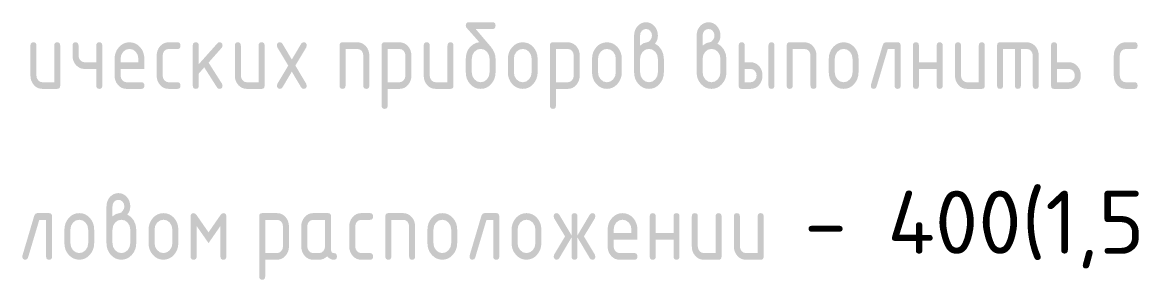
# Model space of a CAD drawing. Header units: millimetres. Extents: x 0 to 1189, y 0 to 841.
# Drawn here: x 1086.3 to 1136.9, y 249.9 to 261.6 of the extents above; entities that cross this region are included whole.
import ezdxf

# ---------------------------------------------------------------- set-up
doc = ezdxf.new("R2010")
doc.units = ezdxf.units.MM

msp = doc.modelspace()

# ---------------------------------------------------------------- hatches: boundary and pattern name
h = msp.add_hatch(color=7)
h.paths.add_polyline_path([(1107.718036, 259.935628), (1107.718036, 259.330394), (1107.705306, 259.180437), (1107.667462, 259.041488), (1107.605019, 258.913598), (1107.518496, 258.796817), (1107.416039, 258.700131), (1107.302006, 258.631453), (1107.177431, 258.590473), (1107.043348, 258.576883), (1106.907508, 258.590473), (1106.782623, 258.631453), (1106.668487, 258.700131), (1106.564893, 258.796817), (1106.478335, 258.913598), (1106.416892, 259.041488), (1106.380254, 259.180437), (1106.36811, 259.330394), (1106.36811, 259.940038), (1106.390029, 260.151016), (1106.455822, 260.333054), (1106.565539, 260.485741), (1106.719234, 260.608662), (1106.857244, 260.67343), (1106.986573, 260.693549), (1106.394568, 261.362173), (1106.374517, 261.397313), (1106.36811, 261.45147), (1106.376593, 261.518029), (1106.402078, 261.565572), (1106.444617, 261.594097), (1106.50426, 261.603606), (1107.586295, 261.603606), (1107.643389, 261.594097), (1107.684618, 261.565572), (1107.709621, 261.518029), (1107.718036, 261.45147), (1107.709621, 261.384592), (1107.684618, 261.336886), (1107.643389, 261.308301), (1107.586295, 261.298784), (1106.816799, 261.298784), (1107.495896, 260.49897), (1107.592462, 260.3663), (1107.66195, 260.228461), (1107.703945, 260.085042)])
h.paths.add_polyline_path([(1107.446838, 259.334804), (1107.446838, 259.940038), (1107.417968, 260.113602), (1107.32998, 260.261948), (1107.199273, 260.360822), (1107.043348, 260.393137), (1106.887423, 260.360822), (1106.756716, 260.261948), (1106.668522, 260.113602), (1106.639859, 259.940038), (1106.639859, 259.334804), (1106.668522, 259.157932), (1106.756716, 259.012894), (1106.887423, 258.911815), (1107.043348, 258.877295), (1107.199273, 258.911815), (1107.32998, 259.012894), (1107.417968, 259.159379)])
h = msp.add_hatch(color=7)
h.paths.add_polyline_path([(1114.27349, 260.545272), (1114.437064, 260.655998), (1114.586581, 260.693549), (1114.667885, 260.721041), (1114.740921, 260.799383), (1114.795147, 260.898877), (1114.812579, 260.998371), (1114.792735, 261.115918), (1114.733204, 261.214448), (1114.645767, 261.278733), (1114.541381, 261.298784), (1114.436512, 261.277079), (1114.349007, 261.214448), (1114.292852, 261.115918), (1114.27349, 260.998371)])
h.paths.add_polyline_path([(1114.944319, 260.634018), (1115.111613, 260.519985), (1115.242527, 260.355103), (1115.323969, 260.155425), (1115.351668, 259.940038), (1115.351668, 259.330394), (1115.338938, 259.179817), (1115.301094, 259.039834), (1115.238651, 258.911737), (1115.152128, 258.796817), (1115.04967, 258.700131), (1114.935638, 258.631453), (1114.811063, 258.590473), (1114.67698, 258.576883), (1114.54114, 258.590473), (1114.416255, 258.631453), (1114.302119, 258.700131), (1114.198525, 258.796817), (1114.111967, 258.913598), (1114.050524, 259.041488), (1114.013885, 259.180437), (1114.001741, 259.330394), (1114.001741, 260.998371), (1114.011663, 261.120534), (1114.041429, 261.233189), (1114.091038, 261.336335), (1114.160491, 261.429973), (1114.243182, 261.505472), (1114.33378, 261.559784), (1114.432955, 261.592599), (1114.541381, 261.603606), (1114.650091, 261.592538), (1114.750429, 261.559302), (1114.842293, 261.503844), (1114.925578, 261.426114), (1114.992801, 261.334707), (1115.041264, 261.232707), (1115.070608, 261.120474), (1115.08047, 260.998371), (1115.071986, 260.889584), (1115.046501, 260.792423), (1115.003963, 260.707149)])
h.paths.add_polyline_path([(1115.08047, 259.334804), (1115.08047, 259.940038), (1115.0516, 260.113602), (1114.963612, 260.261948), (1114.832905, 260.360822), (1114.67698, 260.393137), (1114.521055, 260.360822), (1114.390348, 260.261948), (1114.302154, 260.113602), (1114.27349, 259.940038), (1114.27349, 259.334804), (1114.302154, 259.157932), (1114.390348, 259.012894), (1114.521055, 258.911815), (1114.67698, 258.877295), (1114.832905, 258.911815), (1114.963612, 259.012894), (1115.0516, 259.159379)])
h = msp.add_hatch(color=7)
h.paths.add_polyline_path([(1117.109816, 260.545272), (1117.273389, 260.655998), (1117.422906, 260.693549), (1117.50421, 260.721041), (1117.577246, 260.799383), (1117.631472, 260.898877), (1117.648904, 260.998371), (1117.629061, 261.115918), (1117.569529, 261.214448), (1117.482093, 261.278733), (1117.377706, 261.298784), (1117.272838, 261.277079), (1117.185332, 261.214448), (1117.129177, 261.115918), (1117.109816, 260.998371)])
h.paths.add_polyline_path([(1117.780645, 260.634018), (1117.947939, 260.519985), (1118.078852, 260.355103), (1118.160294, 260.155425), (1118.187993, 259.940038), (1118.187993, 259.330394), (1118.175263, 259.179817), (1118.137419, 259.039834), (1118.074976, 258.911737), (1117.988453, 258.796817), (1117.885996, 258.700131), (1117.771963, 258.631453), (1117.647388, 258.590473), (1117.513305, 258.576883), (1117.377465, 258.590473), (1117.25258, 258.631453), (1117.138444, 258.700131), (1117.03485, 258.796817), (1116.948292, 258.913598), (1116.886849, 259.041488), (1116.850211, 259.180437), (1116.838067, 259.330394), (1116.838067, 260.998371), (1116.847988, 261.120534), (1116.877754, 261.233189), (1116.927363, 261.336335), (1116.996817, 261.429973), (1117.079507, 261.505472), (1117.170105, 261.559784), (1117.269281, 261.592599), (1117.377706, 261.603606), (1117.486416, 261.592538), (1117.586755, 261.559302), (1117.678618, 261.503844), (1117.761903, 261.426114), (1117.829126, 261.334707), (1117.87759, 261.232707), (1117.906933, 261.120474), (1117.916795, 260.998371), (1117.908311, 260.889584), (1117.882826, 260.792423), (1117.840288, 260.707149)])
h.paths.add_polyline_path([(1117.916795, 259.334804), (1117.916795, 259.940038), (1117.887925, 260.113602), (1117.799937, 260.261948), (1117.66923, 260.360822), (1117.513305, 260.393137), (1117.35738, 260.360822), (1117.226673, 260.261948), (1117.138479, 260.113602), (1117.109816, 259.940038), (1117.109816, 259.334804), (1117.138479, 259.157932), (1117.226673, 259.012894), (1117.35738, 258.911815), (1117.513305, 258.877295), (1117.66923, 258.911815), (1117.799937, 259.012894), (1117.887925, 259.159379)])
h = msp.add_hatch(color=7)
h.dxf.hatch_style = 2
h.paths.add_polyline_path([(1087.973057, 260.545272), (1087.973057, 258.725159), (1087.964573, 258.658971), (1087.939088, 258.61278), (1087.89655, 258.585711), (1087.836906, 258.576883), (1087.16277, 258.576883), (1087.053802, 258.587347), (1086.953722, 258.619257), (1086.862943, 258.673388), (1086.78188, 258.750515), (1086.712427, 258.843533), (1086.662818, 258.945646), (1086.633052, 259.058093), (1086.62313, 259.182117), (1086.62313, 260.545272), (1086.631614, 260.609601), (1086.657099, 260.655998), (1086.699637, 260.684101), (1086.759281, 260.693549), (1086.818605, 260.684101), (1086.86098, 260.655998), (1086.886405, 260.609601), (1086.894879, 260.545272), (1086.894879, 259.182117), (1086.914723, 259.0665), (1086.974254, 258.966592), (1087.061278, 258.899619), (1087.16277, 258.877295), (1087.701859, 258.877295), (1087.701859, 260.545272), (1087.710325, 260.609601), (1087.735689, 260.655998), (1087.777901, 260.684101), (1087.836906, 260.693549), (1087.89655, 260.684101), (1087.939088, 260.655998), (1087.964573, 260.609601)])
h = msp.add_hatch(color=7)
h.dxf.hatch_style = 2
h.paths.add_polyline_path([(1089.881465, 260.545272), (1089.881465, 258.725159), (1089.872981, 258.658971), (1089.847496, 258.61278), (1089.804958, 258.585711), (1089.745314, 258.576883), (1089.686308, 258.585711), (1089.644097, 258.61278), (1089.618733, 258.658971), (1089.610267, 258.725159), (1089.610267, 259.48308), (1089.071178, 259.48308), (1088.96438, 259.494079), (1088.865024, 259.526833), (1088.773522, 259.580981), (1088.690288, 259.656162), (1088.620835, 259.749128), (1088.571226, 259.850465), (1088.54146, 259.960485), (1088.531538, 260.079495), (1088.531538, 260.545272), (1088.540022, 260.609601), (1088.565507, 260.655998), (1088.608045, 260.684101), (1088.667688, 260.693549), (1088.727013, 260.684101), (1088.769388, 260.655998), (1088.794812, 260.609601), (1088.803287, 260.545272), (1088.803287, 260.092173), (1088.823131, 259.974902), (1088.882662, 259.876648), (1088.969686, 259.809676), (1089.071178, 259.787351), (1089.610267, 259.787351), (1089.610267, 260.545272), (1089.618733, 260.609601), (1089.644097, 260.655998), (1089.686308, 260.684101), (1089.745314, 260.693549), (1089.804958, 260.684101), (1089.847496, 260.655998), (1089.872981, 260.609601)])
h = msp.add_hatch(color=7)
h.paths.add_polyline_path([(1091.115185, 260.393137), (1090.95926, 260.360822), (1090.828553, 260.261948), (1090.740359, 260.115049), (1090.711695, 259.940038), (1090.711695, 259.787351), (1091.518675, 259.787351), (1091.518675, 259.940038), (1091.489805, 260.115049), (1091.401817, 260.261948), (1091.27111, 260.360822)])
h.paths.add_polyline_path([(1090.711695, 259.48308), (1090.711695, 259.182117), (1090.731539, 259.0665), (1090.79107, 258.966592), (1090.878093, 258.899619), (1090.979586, 258.877295), (1091.653722, 258.877295), (1091.713365, 258.867786), (1091.755904, 258.839261), (1091.781389, 258.791719), (1091.789872, 258.725159), (1091.781389, 258.658971), (1091.755904, 258.61278), (1091.713365, 258.585711), (1091.653722, 258.576883), (1090.979586, 258.576883), (1090.870618, 258.587347), (1090.770538, 258.619257), (1090.679759, 258.673388), (1090.598696, 258.750515), (1090.529243, 258.843533), (1090.479634, 258.945646), (1090.449868, 259.058093), (1090.439946, 259.182117), (1090.439946, 259.935628), (1090.45209, 260.088134), (1090.488729, 260.228392), (1090.550172, 260.356765), (1090.63673, 260.473614), (1090.740324, 260.570301), (1090.85446, 260.638979), (1090.979345, 260.679958), (1091.115185, 260.693549), (1091.250948, 260.680019), (1091.375703, 260.639461), (1091.489813, 260.571929), (1091.59364, 260.477473), (1091.680112, 260.360942), (1091.741365, 260.232733), (1091.777815, 260.092535), (1091.789872, 259.940038), (1091.789872, 259.48308)])
h = msp.add_hatch(color=7)
h.dxf.hatch_style = 2
h.paths.add_polyline_path([(1092.620103, 260.088315), (1092.620103, 259.182117), (1092.639947, 259.0665), (1092.699478, 258.966592), (1092.786501, 258.899619), (1092.887994, 258.877295), (1093.290932, 258.877295), (1093.350575, 258.867786), (1093.393114, 258.839261), (1093.418599, 258.791719), (1093.427082, 258.725159), (1093.418599, 258.658971), (1093.393114, 258.61278), (1093.350575, 258.585711), (1093.290932, 258.576883), (1092.887994, 258.576883), (1092.779026, 258.587347), (1092.678946, 258.619257), (1092.588167, 258.673388), (1092.507104, 258.750515), (1092.437651, 258.843533), (1092.388042, 258.945646), (1092.358276, 259.058093), (1092.348354, 259.182117), (1092.348354, 260.088315), (1092.358276, 260.210478), (1092.388042, 260.323133), (1092.437651, 260.426279), (1092.507104, 260.519916), (1092.588167, 260.595183), (1092.678946, 260.649521), (1092.779026, 260.682465), (1092.887994, 260.693549), (1093.290932, 260.693549), (1093.350575, 260.684041), (1093.393114, 260.655515), (1093.418599, 260.607973), (1093.427082, 260.541414), (1093.418599, 260.474536), (1093.393114, 260.42683), (1093.350575, 260.398244), (1093.290932, 260.388727), (1092.887994, 260.388727), (1092.783125, 260.366954), (1092.69562, 260.30384), (1092.639465, 260.205586)])
h = msp.add_hatch(color=7)
h.dxf.hatch_style = 2
h.paths.add_polyline_path([(1094.256962, 259.698606), (1095.105282, 260.651106), (1095.146348, 260.68349), (1095.198989, 260.693549), (1095.258632, 260.684101), (1095.30117, 260.655998), (1095.326656, 260.609601), (1095.335139, 260.545272), (1095.324321, 260.487601), (1095.293247, 260.439439), (1094.701793, 259.770815), (1095.308681, 258.813905), (1095.335139, 258.725159), (1095.326656, 258.658971), (1095.30117, 258.61278), (1095.258632, 258.585711), (1095.198989, 258.576883), (1095.13429, 258.592661), (1095.086541, 258.640272), (1094.50556, 259.554738), (1094.256962, 259.271414), (1094.256962, 258.725159), (1094.248487, 258.658971), (1094.223062, 258.61278), (1094.180688, 258.585711), (1094.121363, 258.576883), (1094.06172, 258.585711), (1094.019182, 258.61278), (1093.993696, 258.658971), (1093.985213, 258.725159), (1093.985213, 260.545272), (1093.993696, 260.609601), (1094.019182, 260.655998), (1094.06172, 260.684101), (1094.121363, 260.693549), (1094.180688, 260.684101), (1094.223062, 260.655998), (1094.248487, 260.609601), (1094.256962, 260.545272)])
h = msp.add_hatch(color=7)
h.dxf.hatch_style = 2
h.paths.add_polyline_path([(1097.243547, 260.545272), (1097.243547, 258.725159), (1097.235063, 258.658971), (1097.209578, 258.61278), (1097.16704, 258.585711), (1097.107397, 258.576883), (1096.433261, 258.576883), (1096.324292, 258.587347), (1096.224212, 258.619257), (1096.133434, 258.673388), (1096.052371, 258.750515), (1095.982918, 258.843533), (1095.933308, 258.945646), (1095.903543, 259.058093), (1095.893621, 259.182117), (1095.893621, 260.545272), (1095.902104, 260.609601), (1095.927589, 260.655998), (1095.970128, 260.684101), (1096.029771, 260.693549), (1096.089096, 260.684101), (1096.13147, 260.655998), (1096.156895, 260.609601), (1096.16537, 260.545272), (1096.16537, 259.182117), (1096.185214, 259.0665), (1096.244745, 258.966592), (1096.331768, 258.899619), (1096.433261, 258.877295), (1096.972349, 258.877295), (1096.972349, 260.545272), (1096.980815, 260.609601), (1097.00618, 260.655998), (1097.048391, 260.684101), (1097.107397, 260.693549), (1097.16704, 260.684101), (1097.209578, 260.655998), (1097.235063, 260.609601)])
h = msp.add_hatch(color=7)
h.dxf.hatch_style = 2
h.paths.add_polyline_path([(1098.639325, 259.635216), (1099.129355, 258.809495), (1099.151955, 258.725159), (1099.143471, 258.658971), (1099.117986, 258.61278), (1099.075448, 258.585711), (1099.015805, 258.576883), (1098.951106, 258.592661), (1098.903357, 258.640272), (1098.477267, 259.360159), (1098.051178, 258.640272), (1098.003153, 258.592661), (1097.938179, 258.576883), (1097.886709, 258.586942), (1097.843921, 258.619326), (1097.813053, 258.669142), (1097.802029, 258.725159), (1097.824629, 258.809495), (1098.31521, 259.635216), (1097.824629, 260.456527), (1097.802029, 260.545272), (1097.810512, 260.609601), (1097.835997, 260.655998), (1097.878536, 260.684101), (1097.938179, 260.693549), (1098.003153, 260.677771), (1098.051178, 260.630159), (1098.477267, 259.910272), (1098.903357, 260.630159), (1098.951106, 260.677771), (1099.015805, 260.693549), (1099.075448, 260.684721), (1099.117986, 260.657651), (1099.143471, 260.611461), (1099.151955, 260.545272), (1099.129355, 260.456527)])
h = msp.add_hatch(color=7)
h.dxf.hatch_style = 2
h.paths.add_polyline_path([(1100.642886, 258.725159), (1100.642886, 260.545272), (1100.651369, 260.609601), (1100.676854, 260.655998), (1100.719393, 260.684101), (1100.779036, 260.693549), (1101.453723, 260.693549), (1101.560444, 260.682465), (1101.659671, 260.649521), (1101.751147, 260.595183), (1101.834613, 260.519916), (1101.903748, 260.426279), (1101.953193, 260.323133), (1101.982899, 260.210478), (1101.992812, 260.088315), (1101.992812, 258.725159), (1101.984328, 258.658971), (1101.958843, 258.61278), (1101.916305, 258.585711), (1101.856662, 258.576883), (1101.797656, 258.585711), (1101.755445, 258.61278), (1101.73008, 258.658971), (1101.721614, 258.725159), (1101.721614, 260.088315), (1101.702253, 260.205586), (1101.646098, 260.30384), (1101.558385, 260.368608), (1101.453723, 260.388727), (1100.914635, 260.388727), (1100.914635, 258.725159), (1100.90616, 258.658971), (1100.880735, 258.61278), (1100.838361, 258.585711), (1100.779036, 258.576883), (1100.719393, 258.585711), (1100.676854, 258.61278), (1100.651369, 258.658971)])
h = msp.add_hatch(color=7)
h.paths.add_polyline_path([(1102.551294, 260.545272), (1102.559777, 260.609601), (1102.585262, 260.655998), (1102.627801, 260.684101), (1102.687444, 260.693549), (1103.362131, 260.693549), (1103.471022, 260.682465), (1103.570973, 260.649521), (1103.661726, 260.595183), (1103.743021, 260.519916), (1103.812156, 260.426279), (1103.861601, 260.323133), (1103.891307, 260.210478), (1103.90122, 260.088315), (1103.90122, 259.182117), (1103.891307, 259.059954), (1103.861601, 258.947299), (1103.812156, 258.844153), (1103.743021, 258.750515), (1103.661726, 258.673388), (1103.570973, 258.619257), (1103.471022, 258.587347), (1103.362131, 258.576883), (1102.823043, 258.576883), (1102.823043, 257.815103), (1102.814568, 257.750774), (1102.789143, 257.704378), (1102.746768, 257.676274), (1102.687444, 257.666826), (1102.627801, 257.676274), (1102.585262, 257.704378), (1102.559777, 257.750774), (1102.551294, 257.815103)])
h.paths.add_polyline_path([(1102.823043, 260.388727), (1102.823043, 258.877295), (1103.362131, 258.877295), (1103.464795, 258.899619), (1103.550096, 258.966592), (1103.610109, 259.064846), (1103.630022, 259.182117), (1103.630022, 260.088315), (1103.610661, 260.205586), (1103.554506, 260.30384), (1103.466793, 260.368608), (1103.362131, 260.388727)])
h = msp.add_hatch(color=7)
h.dxf.hatch_style = 2
h.paths.add_polyline_path([(1105.809628, 260.545272), (1105.809628, 258.725159), (1105.801144, 258.658971), (1105.775659, 258.61278), (1105.733121, 258.585711), (1105.673478, 258.576883), (1104.999341, 258.576883), (1104.890373, 258.587347), (1104.790293, 258.619257), (1104.699515, 258.673388), (1104.618452, 258.750515), (1104.548999, 258.843533), (1104.499389, 258.945646), (1104.469624, 259.058093), (1104.459702, 259.182117), (1104.459702, 260.545272), (1104.468185, 260.609601), (1104.49367, 260.655998), (1104.536209, 260.684101), (1104.595852, 260.693549), (1104.655176, 260.684101), (1104.697551, 260.655998), (1104.722976, 260.609601), (1104.731451, 260.545272), (1104.731451, 259.182117), (1104.751295, 259.0665), (1104.810826, 258.966592), (1104.897849, 258.899619), (1104.999341, 258.877295), (1105.53843, 258.877295), (1105.53843, 260.545272), (1105.546896, 260.609601), (1105.572261, 260.655998), (1105.614472, 260.684101), (1105.673478, 260.693549), (1105.733121, 260.684101), (1105.775659, 260.655998), (1105.801144, 260.609601)])
h = msp.add_hatch(color=7)
h.paths.add_polyline_path([(1108.276518, 259.330394), (1108.276518, 259.935628), (1108.288661, 260.088134), (1108.3253, 260.228392), (1108.386743, 260.356765), (1108.473301, 260.473614), (1108.576895, 260.570301), (1108.691031, 260.638979), (1108.815916, 260.679958), (1108.951756, 260.693549), (1109.087519, 260.680019), (1109.212274, 260.639461), (1109.326385, 260.571929), (1109.430211, 260.477473), (1109.516683, 260.360874), (1109.577937, 260.232182), (1109.614386, 260.090675), (1109.626444, 259.935628), (1109.626444, 259.330394), (1109.613714, 259.180437), (1109.57587, 259.041488), (1109.513427, 258.913598), (1109.426904, 258.796817), (1109.324447, 258.700131), (1109.210414, 258.631453), (1109.085839, 258.590473), (1108.951756, 258.576883), (1108.815916, 258.590473), (1108.691031, 258.631453), (1108.576895, 258.700131), (1108.473301, 258.796817), (1108.386743, 258.913598), (1108.3253, 259.041488), (1108.288661, 259.180437)])
h.paths.add_polyline_path([(1109.355246, 259.334804), (1109.355246, 259.940038), (1109.326376, 260.113602), (1109.238388, 260.261948), (1109.107681, 260.360822), (1108.951756, 260.393137), (1108.795831, 260.360822), (1108.665124, 260.261948), (1108.57693, 260.113602), (1108.548267, 259.940038), (1108.548267, 259.334804), (1108.57693, 259.157932), (1108.665124, 259.012894), (1108.795831, 258.911815), (1108.951756, 258.877295), (1109.107681, 258.911815), (1109.238388, 259.012894), (1109.326376, 259.159379)])
h = msp.add_hatch(color=7)
h.paths.add_polyline_path([(1110.184925, 260.545272), (1110.193409, 260.609601), (1110.218894, 260.655998), (1110.261432, 260.684101), (1110.321076, 260.693549), (1110.995763, 260.693549), (1111.104654, 260.682465), (1111.204605, 260.649521), (1111.295357, 260.595183), (1111.376653, 260.519916), (1111.445787, 260.426279), (1111.495233, 260.323133), (1111.524938, 260.210478), (1111.534852, 260.088315), (1111.534852, 259.182117), (1111.524938, 259.059954), (1111.495233, 258.947299), (1111.445787, 258.844153), (1111.376653, 258.750515), (1111.295357, 258.673388), (1111.204605, 258.619257), (1111.104654, 258.587347), (1110.995763, 258.576883), (1110.456675, 258.576883), (1110.456675, 257.815103), (1110.4482, 257.750774), (1110.422775, 257.704378), (1110.3804, 257.676274), (1110.321076, 257.666826), (1110.261432, 257.676274), (1110.218894, 257.704378), (1110.193409, 257.750774), (1110.184925, 257.815103)])
h.paths.add_polyline_path([(1110.456675, 260.388727), (1110.456675, 258.877295), (1110.995763, 258.877295), (1111.098427, 258.899619), (1111.183728, 258.966592), (1111.243741, 259.064846), (1111.263654, 259.182117), (1111.263654, 260.088315), (1111.244292, 260.205586), (1111.188137, 260.30384), (1111.100425, 260.368608), (1110.995763, 260.388727)])
h = msp.add_hatch(color=7)
h.paths.add_polyline_path([(1112.093333, 259.330394), (1112.093333, 259.935628), (1112.105477, 260.088134), (1112.142116, 260.228392), (1112.203559, 260.356765), (1112.290117, 260.473614), (1112.393711, 260.570301), (1112.507847, 260.638979), (1112.632732, 260.679958), (1112.768572, 260.693549), (1112.904335, 260.680019), (1113.02909, 260.639461), (1113.1432, 260.571929), (1113.247027, 260.477473), (1113.333499, 260.360874), (1113.394753, 260.232182), (1113.431202, 260.090675), (1113.44326, 259.935628), (1113.44326, 259.330394), (1113.43053, 259.180437), (1113.392686, 259.041488), (1113.330243, 258.913598), (1113.24372, 258.796817), (1113.141263, 258.700131), (1113.02723, 258.631453), (1112.902655, 258.590473), (1112.768572, 258.576883), (1112.632732, 258.590473), (1112.507847, 258.631453), (1112.393711, 258.700131), (1112.290117, 258.796817), (1112.203559, 258.913598), (1112.142116, 259.041488), (1112.105477, 259.180437)])
h.paths.add_polyline_path([(1113.172062, 259.334804), (1113.172062, 259.940038), (1113.143192, 260.113602), (1113.055204, 260.261948), (1112.924497, 260.360822), (1112.768572, 260.393137), (1112.612647, 260.360822), (1112.48194, 260.261948), (1112.393746, 260.113602), (1112.365083, 259.940038), (1112.365083, 259.334804), (1112.393746, 259.157932), (1112.48194, 259.012894), (1112.612647, 258.911815), (1112.768572, 258.877295), (1112.924497, 258.911815), (1113.055204, 259.012894), (1113.143192, 259.159379)])
h = msp.add_hatch(color=7)
h.paths.add_polyline_path([(1119.825203, 259.182117), (1119.815341, 259.059954), (1119.785998, 258.947299), (1119.737534, 258.844153), (1119.670311, 258.750515), (1119.587026, 258.673388), (1119.495163, 258.619257), (1119.394824, 258.587347), (1119.286114, 258.576883), (1118.882625, 258.576883), (1118.822981, 258.585711), (1118.780443, 258.61278), (1118.754958, 258.658971), (1118.746475, 258.725159), (1118.746475, 260.545272), (1118.754958, 260.609601), (1118.780443, 260.655998), (1118.822981, 260.684101), (1118.882625, 260.693549), (1118.941949, 260.684101), (1118.984324, 260.655998), (1119.009749, 260.609601), (1119.018224, 260.545272), (1119.018224, 259.787351), (1119.286114, 259.787351), (1119.394824, 259.776353), (1119.495163, 259.743599), (1119.587026, 259.68945), (1119.670311, 259.61427), (1119.737534, 259.520546), (1119.785998, 259.41721), (1119.815341, 259.304366)])
h.paths.add_polyline_path([(1119.557312, 259.182117), (1119.537468, 259.299664), (1119.477937, 259.398193), (1119.390501, 259.461307), (1119.286114, 259.48308), (1119.018224, 259.48308), (1119.018224, 258.877295), (1119.286114, 258.877295), (1119.390501, 258.899619), (1119.477937, 258.966592), (1119.537468, 259.064846)])
h.paths.add_polyline_path([(1120.096401, 260.545272), (1120.104876, 260.609601), (1120.1303, 260.655998), (1120.172675, 260.684101), (1120.232, 260.693549), (1120.289326, 260.684101), (1120.330529, 260.655998), (1120.355403, 260.609601), (1120.36374, 260.545272), (1120.36374, 258.725159), (1120.355403, 258.658971), (1120.330529, 258.61278), (1120.289326, 258.585711), (1120.232, 258.576883), (1120.172675, 258.585711), (1120.1303, 258.61278), (1120.104876, 258.658971), (1120.096401, 258.725159)])
h = msp.add_hatch(color=7)
h.dxf.hatch_style = 2
h.paths.add_polyline_path([(1120.92266, 258.725159), (1120.92266, 260.545272), (1120.931144, 260.609601), (1120.956629, 260.655998), (1120.999167, 260.684101), (1121.05881, 260.693549), (1121.733498, 260.693549), (1121.840218, 260.682465), (1121.939446, 260.649521), (1122.030922, 260.595183), (1122.114388, 260.519916), (1122.183522, 260.426279), (1122.232968, 260.323133), (1122.262673, 260.210478), (1122.272586, 260.088315), (1122.272586, 258.725159), (1122.264103, 258.658971), (1122.238618, 258.61278), (1122.196079, 258.585711), (1122.136436, 258.576883), (1122.07743, 258.585711), (1122.035219, 258.61278), (1122.009855, 258.658971), (1122.001388, 258.725159), (1122.001388, 260.088315), (1121.982027, 260.205586), (1121.925872, 260.30384), (1121.83816, 260.368608), (1121.733498, 260.388727), (1121.194409, 260.388727), (1121.194409, 258.725159), (1121.185934, 258.658971), (1121.16051, 258.61278), (1121.118135, 258.585711), (1121.05881, 258.576883), (1120.999167, 258.585711), (1120.956629, 258.61278), (1120.931144, 258.658971)])
h = msp.add_hatch(color=7)
h.paths.add_polyline_path([(1122.831068, 259.330394), (1122.831068, 259.935628), (1122.843212, 260.088134), (1122.879851, 260.228392), (1122.941294, 260.356765), (1123.027852, 260.473614), (1123.131446, 260.570301), (1123.245582, 260.638979), (1123.370467, 260.679958), (1123.506307, 260.693549), (1123.642069, 260.680019), (1123.766825, 260.639461), (1123.880935, 260.571929), (1123.984762, 260.477473), (1124.071234, 260.360874), (1124.132487, 260.232182), (1124.168936, 260.090675), (1124.180994, 259.935628), (1124.180994, 259.330394), (1124.168265, 259.180437), (1124.13042, 259.041488), (1124.067978, 258.913598), (1123.981454, 258.796817), (1123.878997, 258.700131), (1123.764965, 258.631453), (1123.64039, 258.590473), (1123.506307, 258.576883), (1123.370467, 258.590473), (1123.245582, 258.631453), (1123.131446, 258.700131), (1123.027852, 258.796817), (1122.941294, 258.913598), (1122.879851, 259.041488), (1122.843212, 259.180437)])
h.paths.add_polyline_path([(1123.909796, 259.334804), (1123.909796, 259.940038), (1123.880926, 260.113602), (1123.792939, 260.261948), (1123.662232, 260.360822), (1123.506307, 260.393137), (1123.350382, 260.360822), (1123.219675, 260.261948), (1123.13148, 260.113602), (1123.102817, 259.940038), (1123.102817, 259.334804), (1123.13148, 259.157932), (1123.219675, 259.012894), (1123.350382, 258.911815), (1123.506307, 258.877295), (1123.662232, 258.911815), (1123.792939, 259.012894), (1123.880926, 259.159379)])
h = msp.add_hatch(color=7)
h.dxf.hatch_style = 2
h.paths.add_polyline_path([(1125.414715, 260.693549), (1125.953252, 260.693549), (1126.012895, 260.684101), (1126.055434, 260.655998), (1126.080919, 260.609601), (1126.089402, 260.545272), (1126.089402, 258.725159), (1126.080919, 258.658971), (1126.055434, 258.61278), (1126.012895, 258.585711), (1125.953252, 258.576883), (1125.894246, 258.585711), (1125.852035, 258.61278), (1125.826671, 258.658971), (1125.818204, 258.725159), (1125.818204, 260.388727), (1125.508973, 260.388727), (1124.99965, 258.678306), (1124.954588, 258.60217), (1124.875626, 258.576883), (1124.815983, 258.586391), (1124.773445, 258.614916), (1124.74796, 258.662459), (1124.739476, 258.729018), (1124.747744, 258.775871), (1125.279116, 260.570628), (1125.332446, 260.663921)])
h = msp.add_hatch(color=7)
h.dxf.hatch_style = 2
h.paths.add_polyline_path([(1126.919633, 259.48308), (1126.919633, 258.725159), (1126.911158, 258.658971), (1126.885733, 258.61278), (1126.843359, 258.585711), (1126.784034, 258.576883), (1126.724391, 258.585711), (1126.681853, 258.61278), (1126.656367, 258.658971), (1126.647884, 258.725159), (1126.647884, 260.545272), (1126.656367, 260.609601), (1126.681853, 260.655998), (1126.724391, 260.684101), (1126.784034, 260.693549), (1126.843359, 260.684101), (1126.885733, 260.655998), (1126.911158, 260.609601), (1126.919633, 260.545272), (1126.919633, 259.787351), (1127.726612, 259.787351), (1127.726612, 260.545272), (1127.735079, 260.609601), (1127.760443, 260.655998), (1127.802654, 260.684101), (1127.86166, 260.693549), (1127.921303, 260.684101), (1127.963842, 260.655998), (1127.989327, 260.609601), (1127.99781, 260.545272), (1127.99781, 258.725159), (1127.989327, 258.658971), (1127.963842, 258.61278), (1127.921303, 258.585711), (1127.86166, 258.576883), (1127.802654, 258.585711), (1127.760443, 258.61278), (1127.735079, 258.658971), (1127.726612, 258.725159), (1127.726612, 259.48308)])
h = msp.add_hatch(color=7)
h.dxf.hatch_style = 2
h.paths.add_polyline_path([(1129.906218, 260.545272), (1129.906218, 258.725159), (1129.897735, 258.658971), (1129.872249, 258.61278), (1129.829711, 258.585711), (1129.770068, 258.576883), (1129.095932, 258.576883), (1128.986963, 258.587347), (1128.886883, 258.619257), (1128.796105, 258.673388), (1128.715042, 258.750515), (1128.645589, 258.843533), (1128.595979, 258.945646), (1128.566214, 259.058093), (1128.556292, 259.182117), (1128.556292, 260.545272), (1128.564775, 260.609601), (1128.59026, 260.655998), (1128.632799, 260.684101), (1128.692442, 260.693549), (1128.751767, 260.684101), (1128.794141, 260.655998), (1128.819566, 260.609601), (1128.828041, 260.545272), (1128.828041, 259.182117), (1128.847885, 259.0665), (1128.907416, 258.966592), (1128.994439, 258.899619), (1129.095932, 258.877295), (1129.63502, 258.877295), (1129.63502, 260.545272), (1129.643486, 260.609601), (1129.668851, 260.655998), (1129.711062, 260.684101), (1129.770068, 260.693549), (1129.829711, 260.684101), (1129.872249, 260.655998), (1129.897735, 260.609601)])
h = msp.add_hatch(color=7)
h.dxf.hatch_style = 2
h.paths.add_polyline_path([(1130.60085, 260.693549), (1131.814626, 260.693549), (1131.922966, 260.682465), (1132.021952, 260.649521), (1132.11236, 260.595183), (1132.194965, 260.519916), (1132.264418, 260.426279), (1132.314027, 260.323133), (1132.343793, 260.210478), (1132.353715, 260.088315), (1132.353715, 258.725159), (1132.345231, 258.658971), (1132.319746, 258.61278), (1132.277208, 258.585711), (1132.217564, 258.576883), (1132.15824, 258.585711), (1132.115865, 258.61278), (1132.09044, 258.658971), (1132.081965, 258.725159), (1132.081965, 260.088315), (1132.062604, 260.205586), (1132.006449, 260.30384), (1131.919012, 260.368608), (1131.814626, 260.388727), (1131.543428, 260.388727), (1131.543428, 258.725159), (1131.534945, 258.658971), (1131.509459, 258.61278), (1131.466921, 258.585711), (1131.407278, 258.576883), (1131.350184, 258.585711), (1131.308955, 258.61278), (1131.283952, 258.658971), (1131.275537, 258.725159), (1131.275537, 260.388727), (1130.736449, 260.388727), (1130.736449, 258.725159), (1130.727974, 258.658971), (1130.702549, 258.61278), (1130.660175, 258.585711), (1130.60085, 258.576883), (1130.541207, 258.585711), (1130.498668, 258.61278), (1130.473183, 258.658971), (1130.4647, 258.725159), (1130.4647, 260.545272), (1130.473183, 260.609601), (1130.498668, 260.655998), (1130.541207, 260.684101)])
h = msp.add_hatch(color=7)
h.paths.add_polyline_path([(1134.262361, 259.182117), (1134.252448, 259.059954), (1134.222742, 258.947299), (1134.173297, 258.844153), (1134.104162, 258.750515), (1134.022866, 258.673388), (1133.932114, 258.619257), (1133.832163, 258.587347), (1133.723272, 258.576883), (1133.048585, 258.576883), (1132.988942, 258.585711), (1132.946403, 258.61278), (1132.920918, 258.658971), (1132.912435, 258.725159), (1132.912435, 260.545272), (1132.920918, 260.609601), (1132.946403, 260.655998), (1132.988942, 260.684101), (1133.048585, 260.693549), (1133.107909, 260.684101), (1133.150284, 260.655998), (1133.175709, 260.609601), (1133.184184, 260.545272), (1133.184184, 259.787351), (1133.723272, 259.787351), (1133.832163, 259.776284), (1133.932114, 259.743047), (1134.022866, 259.68759), (1134.104162, 259.60986), (1134.173297, 259.518686), (1134.222742, 259.416659), (1134.252448, 259.304297)])
h.paths.add_polyline_path([(1133.991163, 259.182117), (1133.971801, 259.299664), (1133.915646, 259.398193), (1133.827934, 259.461307), (1133.723272, 259.48308), (1133.184184, 259.48308), (1133.184184, 258.877295), (1133.723272, 258.877295), (1133.825936, 258.899619), (1133.911237, 258.966592), (1133.97125, 259.064846)])
h = msp.add_hatch(color=7)
h.dxf.hatch_style = 2
h.paths.add_polyline_path([(1136.030317, 260.088315), (1136.030317, 259.182117), (1136.05016, 259.0665), (1136.109692, 258.966592), (1136.196715, 258.899619), (1136.298207, 258.877295), (1136.701146, 258.877295), (1136.760789, 258.867786), (1136.803327, 258.839261), (1136.828812, 258.791719), (1136.837296, 258.725159), (1136.828812, 258.658971), (1136.803327, 258.61278), (1136.760789, 258.585711), (1136.701146, 258.576883), (1136.298207, 258.576883), (1136.189239, 258.587347), (1136.089159, 258.619257), (1135.99838, 258.673388), (1135.917317, 258.750515), (1135.847864, 258.843533), (1135.798255, 258.945646), (1135.768489, 259.058093), (1135.758567, 259.182117), (1135.758567, 260.088315), (1135.768489, 260.210478), (1135.798255, 260.323133), (1135.847864, 260.426279), (1135.917317, 260.519916), (1135.99838, 260.595183), (1136.089159, 260.649521), (1136.189239, 260.682465), (1136.298207, 260.693549), (1136.701146, 260.693549), (1136.760789, 260.684041), (1136.803327, 260.655515), (1136.828812, 260.607973), (1136.837296, 260.541414), (1136.828812, 260.474536), (1136.803327, 260.42683), (1136.760789, 260.398244), (1136.701146, 260.388727), (1136.298207, 260.388727), (1136.193338, 260.366954), (1136.105833, 260.30384), (1136.049678, 260.205586)])
h = msp.add_hatch(color=7)
h.paths.add_polyline_path([(1090.343936, 252.780617), (1090.507509, 252.891342), (1090.657026, 252.928894), (1090.73833, 252.956385), (1090.811366, 253.034727), (1090.865592, 253.134221), (1090.883024, 253.233716), (1090.86318, 253.351262), (1090.803649, 253.449792), (1090.716213, 253.514077), (1090.611826, 253.534128), (1090.506958, 253.512424), (1090.419452, 253.449792), (1090.363297, 253.351262), (1090.343936, 253.233716)])
h.paths.add_polyline_path([(1091.014765, 252.869362), (1091.182058, 252.75533), (1091.312972, 252.590447), (1091.394414, 252.39077), (1091.422113, 252.175382), (1091.422113, 251.565738), (1091.409383, 251.415162), (1091.371539, 251.275179), (1091.309096, 251.147082), (1091.222573, 251.032162), (1091.120116, 250.935475), (1091.006083, 250.866797), (1090.881508, 250.825818), (1090.747425, 250.812227), (1090.611585, 250.825818), (1090.4867, 250.866797), (1090.372564, 250.935475), (1090.26897, 251.032162), (1090.182412, 251.148942), (1090.120969, 251.276832), (1090.08433, 251.415782), (1090.072187, 251.565738), (1090.072187, 253.233716), (1090.082108, 253.355879), (1090.111874, 253.468533), (1090.161483, 253.571679), (1090.230937, 253.665317), (1090.313627, 253.740816), (1090.404225, 253.795128), (1090.5034, 253.827943), (1090.611826, 253.83895), (1090.720536, 253.827883), (1090.820875, 253.794646), (1090.912738, 253.739189), (1090.996023, 253.661459), (1091.063246, 253.570052), (1091.11171, 253.468051), (1091.141053, 253.355818), (1091.150915, 253.233716), (1091.142431, 253.124928), (1091.116946, 253.027768), (1091.074408, 252.942493)])
h.paths.add_polyline_path([(1091.150915, 251.570148), (1091.150915, 252.175382), (1091.122045, 252.348946), (1091.034057, 252.497292), (1090.90335, 252.596166), (1090.747425, 252.628481), (1090.5915, 252.596166), (1090.460793, 252.497292), (1090.372599, 252.348946), (1090.343936, 252.175382), (1090.343936, 251.570148), (1090.372599, 251.393277), (1090.460793, 251.248238), (1090.5915, 251.147159), (1090.747425, 251.112639), (1090.90335, 251.147159), (1091.034057, 251.248238), (1091.122045, 251.394724)])
h = msp.add_hatch(color=7)
h.dxf.hatch_style = 2
h.paths.add_polyline_path([(1086.930256, 252.928894), (1087.468793, 252.928894), (1087.528437, 252.919445), (1087.570975, 252.891342), (1087.59646, 252.844945), (1087.604944, 252.780617), (1087.604944, 250.960504), (1087.59646, 250.894315), (1087.570975, 250.848125), (1087.528437, 250.821055), (1087.468793, 250.812227), (1087.409787, 250.821055), (1087.367576, 250.848125), (1087.342212, 250.894315), (1087.333746, 250.960504), (1087.333746, 252.624072), (1087.024514, 252.624072), (1086.515191, 250.913651), (1086.470129, 250.837514), (1086.391167, 250.812227), (1086.331524, 250.821735), (1086.288986, 250.850261), (1086.263501, 250.897803), (1086.255017, 250.964362), (1086.263286, 251.011216), (1086.794657, 252.805973), (1086.847987, 252.899266)])
h = msp.add_hatch(color=7)
h.paths.add_polyline_path([(1088.163602, 251.565738), (1088.163602, 252.170973), (1088.175746, 252.323478), (1088.212384, 252.463737), (1088.273828, 252.59211), (1088.360386, 252.708959), (1088.46398, 252.805645), (1088.578116, 252.874323), (1088.703, 252.915303), (1088.838841, 252.928894), (1088.974603, 252.915363), (1089.099359, 252.874806), (1089.213469, 252.807273), (1089.317295, 252.712817), (1089.403767, 252.596218), (1089.465021, 252.467526), (1089.50147, 252.326019), (1089.513528, 252.170973), (1089.513528, 251.565738), (1089.500798, 251.415782), (1089.462954, 251.276832), (1089.400512, 251.148942), (1089.313988, 251.032162), (1089.211531, 250.935475), (1089.097498, 250.866797), (1088.972924, 250.825818), (1088.838841, 250.812227), (1088.703, 250.825818), (1088.578116, 250.866797), (1088.46398, 250.935475), (1088.360386, 251.032162), (1088.273828, 251.148942), (1088.212384, 251.276832), (1088.175746, 251.415782)])
h.paths.add_polyline_path([(1089.24233, 251.570148), (1089.24233, 252.175382), (1089.21346, 252.348946), (1089.125473, 252.497292), (1088.994766, 252.596166), (1088.838841, 252.628481), (1088.682916, 252.596166), (1088.552209, 252.497292), (1088.464014, 252.348946), (1088.435351, 252.175382), (1088.435351, 251.570148), (1088.464014, 251.393277), (1088.552209, 251.248238), (1088.682916, 251.147159), (1088.838841, 251.112639), (1088.994766, 251.147159), (1089.125473, 251.248238), (1089.21346, 251.394724)])
h = msp.add_hatch(color=7)
h.paths.add_polyline_path([(1091.980771, 251.565738), (1091.980771, 252.170973), (1091.992915, 252.323478), (1092.029554, 252.463737), (1092.090997, 252.59211), (1092.177555, 252.708959), (1092.281149, 252.805645), (1092.395285, 252.874323), (1092.52017, 252.915303), (1092.65601, 252.928894), (1092.791772, 252.915363), (1092.916528, 252.874806), (1093.030638, 252.807273), (1093.134465, 252.712817), (1093.220937, 252.596218), (1093.28219, 252.467526), (1093.318639, 252.326019), (1093.330697, 252.170973), (1093.330697, 251.565738), (1093.317968, 251.415782), (1093.280123, 251.276832), (1093.217681, 251.148942), (1093.131157, 251.032162), (1093.0287, 250.935475), (1092.914668, 250.866797), (1092.790093, 250.825818), (1092.65601, 250.812227), (1092.52017, 250.825818), (1092.395285, 250.866797), (1092.281149, 250.935475), (1092.177555, 251.032162), (1092.090997, 251.148942), (1092.029554, 251.276832), (1091.992915, 251.415782)])
h.paths.add_polyline_path([(1093.059499, 251.570148), (1093.059499, 252.175382), (1093.03063, 252.348946), (1092.942642, 252.497292), (1092.811935, 252.596166), (1092.65601, 252.628481), (1092.500085, 252.596166), (1092.369378, 252.497292), (1092.281183, 252.348946), (1092.25252, 252.175382), (1092.25252, 251.570148), (1092.281183, 251.393277), (1092.369378, 251.248238), (1092.500085, 251.147159), (1092.65601, 251.112639), (1092.811935, 251.147159), (1092.942642, 251.248238), (1093.03063, 251.394724)])
h = msp.add_hatch(color=7)
h.dxf.hatch_style = 2
h.paths.add_polyline_path([(1094.700193, 251.565738), (1094.161105, 252.344605), (1094.161105, 250.960504), (1094.15263, 250.894315), (1094.127205, 250.848125), (1094.08483, 250.821055), (1094.025506, 250.812227), (1093.965863, 250.821055), (1093.923324, 250.848125), (1093.897839, 250.894315), (1093.889356, 250.960504), (1093.889356, 252.780617), (1093.897839, 252.844945), (1093.923324, 252.891342), (1093.965863, 252.919445), (1094.025506, 252.928894), (1094.093305, 252.906087), (1094.161105, 252.835738), (1094.700193, 252.056871), (1095.239282, 252.835738), (1095.307081, 252.906087), (1095.374881, 252.928894), (1095.432207, 252.919445), (1095.473411, 252.891342), (1095.498284, 252.844945), (1095.506621, 252.780617), (1095.506621, 250.960504), (1095.498284, 250.894315), (1095.473411, 250.848125), (1095.432207, 250.821055), (1095.374881, 250.812227), (1095.315556, 250.821055), (1095.273182, 250.848125), (1095.247757, 250.894315), (1095.239282, 250.960504), (1095.239282, 252.344605)])
h = msp.add_hatch(color=7)
h.paths.add_polyline_path([(1096.997794, 252.780617), (1097.006278, 252.844945), (1097.031763, 252.891342), (1097.074301, 252.919445), (1097.133945, 252.928894), (1097.808632, 252.928894), (1097.917523, 252.917809), (1098.017474, 252.884865), (1098.108226, 252.830527), (1098.189522, 252.755261), (1098.258656, 252.661623), (1098.308102, 252.558477), (1098.337807, 252.445822), (1098.347721, 252.323659), (1098.347721, 251.417461), (1098.337807, 251.295298), (1098.308102, 251.182644), (1098.258656, 251.079497), (1098.189522, 250.98586), (1098.108226, 250.908733), (1098.017474, 250.854602), (1097.917523, 250.822691), (1097.808632, 250.812227), (1097.269544, 250.812227), (1097.269544, 250.050447), (1097.261069, 249.986119), (1097.235644, 249.939722), (1097.193269, 249.911619), (1097.133945, 249.90217), (1097.074301, 249.911619), (1097.031763, 249.939722), (1097.006278, 249.986119), (1096.997794, 250.050447)])
h.paths.add_polyline_path([(1097.269544, 252.624072), (1097.269544, 251.112639), (1097.808632, 251.112639), (1097.911296, 251.134963), (1097.996597, 251.201936), (1098.05661, 251.30019), (1098.076523, 251.417461), (1098.076523, 252.323659), (1098.057161, 252.44093), (1098.001006, 252.539184), (1097.913294, 252.603952), (1097.808632, 252.624072)])
h = msp.add_hatch(color=7)
h.paths.add_polyline_path([(1099.985107, 252.624072), (1099.446019, 252.624072), (1099.34115, 252.602299), (1099.253645, 252.539184), (1099.19749, 252.44093), (1099.178128, 252.323659), (1099.178128, 251.417461), (1099.197972, 251.301844), (1099.257503, 251.201936), (1099.344526, 251.134963), (1099.446019, 251.112639), (1099.717217, 251.112639), (1099.819881, 251.134963), (1099.905181, 251.201936), (1099.965195, 251.30019), (1099.985107, 251.417461)])
h.paths.add_polyline_path([(1100.523645, 250.960504), (1100.515308, 250.894315), (1100.490434, 250.848125), (1100.449231, 250.821055), (1100.391904, 250.812227), (1100.300799, 250.821804), (1100.219098, 250.850812), (1100.146493, 250.899663), (1100.082673, 250.968772), (1100.002936, 250.899663), (1099.915654, 250.850812), (1099.820518, 250.821804), (1099.717217, 250.812227), (1099.446019, 250.812227), (1099.33705, 250.822691), (1099.23697, 250.854602), (1099.146192, 250.908733), (1099.065129, 250.98586), (1098.995676, 251.078877), (1098.946067, 251.18099), (1098.916301, 251.293438), (1098.906379, 251.417461), (1098.906379, 252.323659), (1098.916301, 252.445822), (1098.946067, 252.558477), (1098.995676, 252.661623), (1099.065129, 252.755261), (1099.146192, 252.830527), (1099.23697, 252.884865), (1099.33705, 252.917809), (1099.446019, 252.928894), (1100.120155, 252.928894), (1100.179798, 252.919445), (1100.222337, 252.891342), (1100.247822, 252.844945), (1100.256305, 252.780617), (1100.256305, 251.265326), (1100.26478, 251.198448), (1100.290205, 251.150742), (1100.33258, 251.122156), (1100.391904, 251.112639), (1100.449231, 251.103131), (1100.490434, 251.074605), (1100.515308, 251.027063)])
h = msp.add_hatch(color=7)
h.dxf.hatch_style = 2
h.paths.add_polyline_path([(1101.354491, 252.323659), (1101.354491, 251.417461), (1101.374334, 251.301844), (1101.433866, 251.201936), (1101.520889, 251.134963), (1101.622381, 251.112639), (1102.02532, 251.112639), (1102.084963, 251.103131), (1102.127501, 251.074605), (1102.152986, 251.027063), (1102.16147, 250.960504), (1102.152986, 250.894315), (1102.127501, 250.848125), (1102.084963, 250.821055), (1102.02532, 250.812227), (1101.622381, 250.812227), (1101.513413, 250.822691), (1101.413333, 250.854602), (1101.322554, 250.908733), (1101.241491, 250.98586), (1101.172038, 251.078877), (1101.122429, 251.18099), (1101.092663, 251.293438), (1101.082741, 251.417461), (1101.082741, 252.323659), (1101.092663, 252.445822), (1101.122429, 252.558477), (1101.172038, 252.661623), (1101.241491, 252.755261), (1101.322554, 252.830527), (1101.413333, 252.884865), (1101.513413, 252.917809), (1101.622381, 252.928894), (1102.02532, 252.928894), (1102.084963, 252.919385), (1102.127501, 252.89086), (1102.152986, 252.843317), (1102.16147, 252.776758), (1102.152986, 252.70988), (1102.127501, 252.662174), (1102.084963, 252.633589), (1102.02532, 252.624072), (1101.622381, 252.624072), (1101.517512, 252.602299), (1101.430007, 252.539184), (1101.373852, 252.44093)])
h = msp.add_hatch(color=7)
h.dxf.hatch_style = 2
h.paths.add_polyline_path([(1102.719777, 250.960504), (1102.719777, 252.780617), (1102.72826, 252.844945), (1102.753745, 252.891342), (1102.796284, 252.919445), (1102.855927, 252.928894), (1103.530614, 252.928894), (1103.637335, 252.917809), (1103.736562, 252.884865), (1103.828038, 252.830527), (1103.911504, 252.755261), (1103.980639, 252.661623), (1104.030084, 252.558477), (1104.05979, 252.445822), (1104.069703, 252.323659), (1104.069703, 250.960504), (1104.061219, 250.894315), (1104.035734, 250.848125), (1103.993196, 250.821055), (1103.933553, 250.812227), (1103.874547, 250.821055), (1103.832336, 250.848125), (1103.806971, 250.894315), (1103.798505, 250.960504), (1103.798505, 252.323659), (1103.779144, 252.44093), (1103.722989, 252.539184), (1103.635276, 252.603952), (1103.530614, 252.624072), (1102.991526, 252.624072), (1102.991526, 250.960504), (1102.983051, 250.894315), (1102.957626, 250.848125), (1102.915252, 250.821055), (1102.855927, 250.812227), (1102.796284, 250.821055), (1102.753745, 250.848125), (1102.72826, 250.894315)])
h = msp.add_hatch(color=7)
h.paths.add_polyline_path([(1104.628361, 251.565738), (1104.628361, 252.170973), (1104.640505, 252.323478), (1104.677144, 252.463737), (1104.738587, 252.59211), (1104.825145, 252.708959), (1104.928739, 252.805645), (1105.042875, 252.874323), (1105.16776, 252.915303), (1105.3036, 252.928894), (1105.439363, 252.915363), (1105.564118, 252.874806), (1105.678228, 252.807273), (1105.782055, 252.712817), (1105.868527, 252.596218), (1105.929781, 252.467526), (1105.96623, 252.326019), (1105.978288, 252.170973), (1105.978288, 251.565738), (1105.965558, 251.415782), (1105.927714, 251.276832), (1105.865271, 251.148942), (1105.778748, 251.032162), (1105.676291, 250.935475), (1105.562258, 250.866797), (1105.437683, 250.825818), (1105.3036, 250.812227), (1105.16776, 250.825818), (1105.042875, 250.866797), (1104.928739, 250.935475), (1104.825145, 251.032162), (1104.738587, 251.148942), (1104.677144, 251.276832), (1104.640505, 251.415782)])
h.paths.add_polyline_path([(1105.70709, 251.570148), (1105.70709, 252.175382), (1105.67822, 252.348946), (1105.590232, 252.497292), (1105.459525, 252.596166), (1105.3036, 252.628481), (1105.147675, 252.596166), (1105.016968, 252.497292), (1104.928774, 252.348946), (1104.900111, 252.175382), (1104.900111, 251.570148), (1104.928774, 251.393277), (1105.016968, 251.248238), (1105.147675, 251.147159), (1105.3036, 251.112639), (1105.459525, 251.147159), (1105.590232, 251.248238), (1105.67822, 251.394724)])
h = msp.add_hatch(color=7)
h.dxf.hatch_style = 2
h.paths.add_polyline_path([(1107.212185, 252.928894), (1107.750722, 252.928894), (1107.810365, 252.919445), (1107.852904, 252.891342), (1107.878389, 252.844945), (1107.886872, 252.780617), (1107.886872, 250.960504), (1107.878389, 250.894315), (1107.852904, 250.848125), (1107.810365, 250.821055), (1107.750722, 250.812227), (1107.691716, 250.821055), (1107.649505, 250.848125), (1107.624141, 250.894315), (1107.615674, 250.960504), (1107.615674, 252.624072), (1107.306443, 252.624072), (1106.79712, 250.913651), (1106.752058, 250.837514), (1106.673096, 250.812227), (1106.613453, 250.821735), (1106.570915, 250.850261), (1106.54543, 250.897803), (1106.536946, 250.964362), (1106.545214, 251.011216), (1107.076586, 252.805973), (1107.129916, 252.899266)])
h = msp.add_hatch(color=7)
h.paths.add_polyline_path([(1108.445531, 251.565738), (1108.445531, 252.170973), (1108.457675, 252.323478), (1108.494313, 252.463737), (1108.555756, 252.59211), (1108.642314, 252.708959), (1108.745908, 252.805645), (1108.860045, 252.874323), (1108.984929, 252.915303), (1109.120769, 252.928894), (1109.256532, 252.915363), (1109.381287, 252.874806), (1109.495398, 252.807273), (1109.599224, 252.712817), (1109.685696, 252.596218), (1109.74695, 252.467526), (1109.783399, 252.326019), (1109.795457, 252.170973), (1109.795457, 251.565738), (1109.782727, 251.415782), (1109.744883, 251.276832), (1109.68244, 251.148942), (1109.595917, 251.032162), (1109.49346, 250.935475), (1109.379427, 250.866797), (1109.254852, 250.825818), (1109.120769, 250.812227), (1108.984929, 250.825818), (1108.860045, 250.866797), (1108.745908, 250.935475), (1108.642314, 251.032162), (1108.555756, 251.148942), (1108.494313, 251.276832), (1108.457675, 251.415782)])
h.paths.add_polyline_path([(1109.524259, 251.570148), (1109.524259, 252.175382), (1109.495389, 252.348946), (1109.407401, 252.497292), (1109.276694, 252.596166), (1109.120769, 252.628481), (1108.964844, 252.596166), (1108.834137, 252.497292), (1108.745943, 252.348946), (1108.71728, 252.175382), (1108.71728, 251.570148), (1108.745943, 251.393277), (1108.834137, 251.248238), (1108.964844, 251.147159), (1109.120769, 251.112639), (1109.276694, 251.147159), (1109.407401, 251.248238), (1109.495389, 251.394724)])
h = msp.add_hatch(color=7)
h.dxf.hatch_style = 2
h.paths.add_polyline_path([(1111.164953, 251.824258), (1110.603265, 250.875617), (1110.55524, 250.828005), (1110.490265, 250.812227), (1110.438796, 250.822287), (1110.396008, 250.85467), (1110.36514, 250.904487), (1110.354115, 250.960504), (1110.376715, 251.04484), (1110.870604, 251.87056), (1110.376715, 252.691871), (1110.354115, 252.780617), (1110.362599, 252.844945), (1110.388084, 252.891342), (1110.430622, 252.919445), (1110.490265, 252.928894), (1110.55524, 252.913115), (1110.603265, 252.865504), (1111.164953, 251.916862), (1111.164953, 252.780617), (1111.173368, 252.844945), (1111.19837, 252.891342), (1111.2396, 252.919445), (1111.296693, 252.928894), (1111.356337, 252.919445), (1111.398875, 252.891342), (1111.42436, 252.844945), (1111.432844, 252.780617), (1111.432844, 251.916862), (1111.993981, 252.865504), (1112.042419, 252.913115), (1112.10698, 252.928894), (1112.166623, 252.919445), (1112.209161, 252.891342), (1112.234646, 252.844945), (1112.24313, 252.780617), (1112.22053, 252.691871), (1111.726641, 251.87056), (1112.22053, 251.04484), (1112.24313, 250.960504), (1112.234646, 250.894315), (1112.209161, 250.848125), (1112.166623, 250.821055), (1112.10698, 250.812227), (1112.042419, 250.828005), (1111.993981, 250.875617), (1111.432844, 251.824258), (1111.432844, 250.960504), (1111.42436, 250.894315), (1111.398875, 250.848125), (1111.356337, 250.821055), (1111.296693, 250.812227), (1111.2396, 250.821055), (1111.19837, 250.848125), (1111.173368, 250.894315), (1111.164953, 250.960504)])
h = msp.add_hatch(color=7)
h.paths.add_polyline_path([(1113.477265, 252.628481), (1113.32134, 252.596166), (1113.190634, 252.497292), (1113.102439, 252.350393), (1113.073776, 252.175382), (1113.073776, 252.022696), (1113.880755, 252.022696), (1113.880755, 252.175382), (1113.851885, 252.350393), (1113.763897, 252.497292), (1113.63319, 252.596166)])
h.paths.add_polyline_path([(1113.073776, 251.718425), (1113.073776, 251.417461), (1113.09362, 251.301844), (1113.153151, 251.201936), (1113.240174, 251.134963), (1113.341666, 251.112639), (1114.015803, 251.112639), (1114.075446, 251.103131), (1114.117984, 251.074605), (1114.143469, 251.027063), (1114.151953, 250.960504), (1114.143469, 250.894315), (1114.117984, 250.848125), (1114.075446, 250.821055), (1114.015803, 250.812227), (1113.341666, 250.812227), (1113.232698, 250.822691), (1113.132618, 250.854602), (1113.04184, 250.908733), (1112.960777, 250.98586), (1112.891324, 251.078877), (1112.841714, 251.18099), (1112.811949, 251.293438), (1112.802027, 251.417461), (1112.802027, 252.170973), (1112.814171, 252.323478), (1112.850809, 252.463737), (1112.912253, 252.59211), (1112.998811, 252.708959), (1113.102405, 252.805645), (1113.216541, 252.874323), (1113.341425, 252.915303), (1113.477265, 252.928894), (1113.613028, 252.915363), (1113.737784, 252.874806), (1113.851894, 252.807273), (1113.95572, 252.712817), (1114.042192, 252.596287), (1114.103446, 252.468078), (1114.139895, 252.327879), (1114.151953, 252.175382), (1114.151953, 251.718425)])
h = msp.add_hatch(color=7)
h.dxf.hatch_style = 2
h.paths.add_polyline_path([(1114.98236, 251.718425), (1114.98236, 250.960504), (1114.973886, 250.894315), (1114.948461, 250.848125), (1114.906086, 250.821055), (1114.846762, 250.812227), (1114.787118, 250.821055), (1114.74458, 250.848125), (1114.719095, 250.894315), (1114.710611, 250.960504), (1114.710611, 252.780617), (1114.719095, 252.844945), (1114.74458, 252.891342), (1114.787118, 252.919445), (1114.846762, 252.928894), (1114.906086, 252.919445), (1114.948461, 252.891342), (1114.973886, 252.844945), (1114.98236, 252.780617), (1114.98236, 252.022696), (1115.78934, 252.022696), (1115.78934, 252.780617), (1115.797806, 252.844945), (1115.82317, 252.891342), (1115.865382, 252.919445), (1115.924387, 252.928894), (1115.984031, 252.919445), (1116.026569, 252.891342), (1116.052054, 252.844945), (1116.060538, 252.780617), (1116.060538, 250.960504), (1116.052054, 250.894315), (1116.026569, 250.848125), (1115.984031, 250.821055), (1115.924387, 250.812227), (1115.865382, 250.821055), (1115.82317, 250.848125), (1115.797806, 250.894315), (1115.78934, 250.960504), (1115.78934, 251.718425)])
h = msp.add_hatch(color=7)
h.dxf.hatch_style = 2
h.paths.add_polyline_path([(1117.969122, 252.780617), (1117.969122, 250.960504), (1117.960639, 250.894315), (1117.935154, 250.848125), (1117.892615, 250.821055), (1117.832972, 250.812227), (1117.158836, 250.812227), (1117.049867, 250.822691), (1116.949787, 250.854602), (1116.859009, 250.908733), (1116.777946, 250.98586), (1116.708493, 251.078877), (1116.658883, 251.18099), (1116.629118, 251.293438), (1116.619196, 251.417461), (1116.619196, 252.780617), (1116.627679, 252.844945), (1116.653165, 252.891342), (1116.695703, 252.919445), (1116.755346, 252.928894), (1116.814671, 252.919445), (1116.857045, 252.891342), (1116.88247, 252.844945), (1116.890945, 252.780617), (1116.890945, 251.417461), (1116.910789, 251.301844), (1116.97032, 251.201936), (1117.057343, 251.134963), (1117.158836, 251.112639), (1117.697924, 251.112639), (1117.697924, 252.780617), (1117.706391, 252.844945), (1117.731755, 252.891342), (1117.773966, 252.919445), (1117.832972, 252.928894), (1117.892615, 252.919445), (1117.935154, 252.891342), (1117.960639, 252.844945)])
h = msp.add_hatch(color=7)
h.dxf.hatch_style = 2
h.paths.add_polyline_path([(1119.877707, 252.780617), (1119.877707, 250.960504), (1119.869223, 250.894315), (1119.843738, 250.848125), (1119.8012, 250.821055), (1119.741557, 250.812227), (1119.06742, 250.812227), (1118.958452, 250.822691), (1118.858372, 250.854602), (1118.767594, 250.908733), (1118.686531, 250.98586), (1118.617077, 251.078877), (1118.567468, 251.18099), (1118.537702, 251.293438), (1118.527781, 251.417461), (1118.527781, 252.780617), (1118.536264, 252.844945), (1118.561749, 252.891342), (1118.604288, 252.919445), (1118.663931, 252.928894), (1118.723255, 252.919445), (1118.76563, 252.891342), (1118.791055, 252.844945), (1118.79953, 252.780617), (1118.79953, 251.417461), (1118.819373, 251.301844), (1118.878905, 251.201936), (1118.965928, 251.134963), (1119.06742, 251.112639), (1119.606509, 251.112639), (1119.606509, 252.780617), (1119.614975, 252.844945), (1119.64034, 252.891342), (1119.682551, 252.919445), (1119.741557, 252.928894), (1119.8012, 252.919445), (1119.843738, 252.891342), (1119.869223, 252.844945)])

# ---------------------------------------------------------------- texts
at = {"color": 7, "insert": (1121.709826, 253.950204), "char_height": 2.868995, "attachment_point": 1}
msp.add_mtext('{\\fISOCPEUR|b0|i0|c0|p34;- 400(1,5\\fGOSTCommon|b0|i0|c0|p0; }', dxfattribs=at)

doc.saveas('drawing.dxf')
